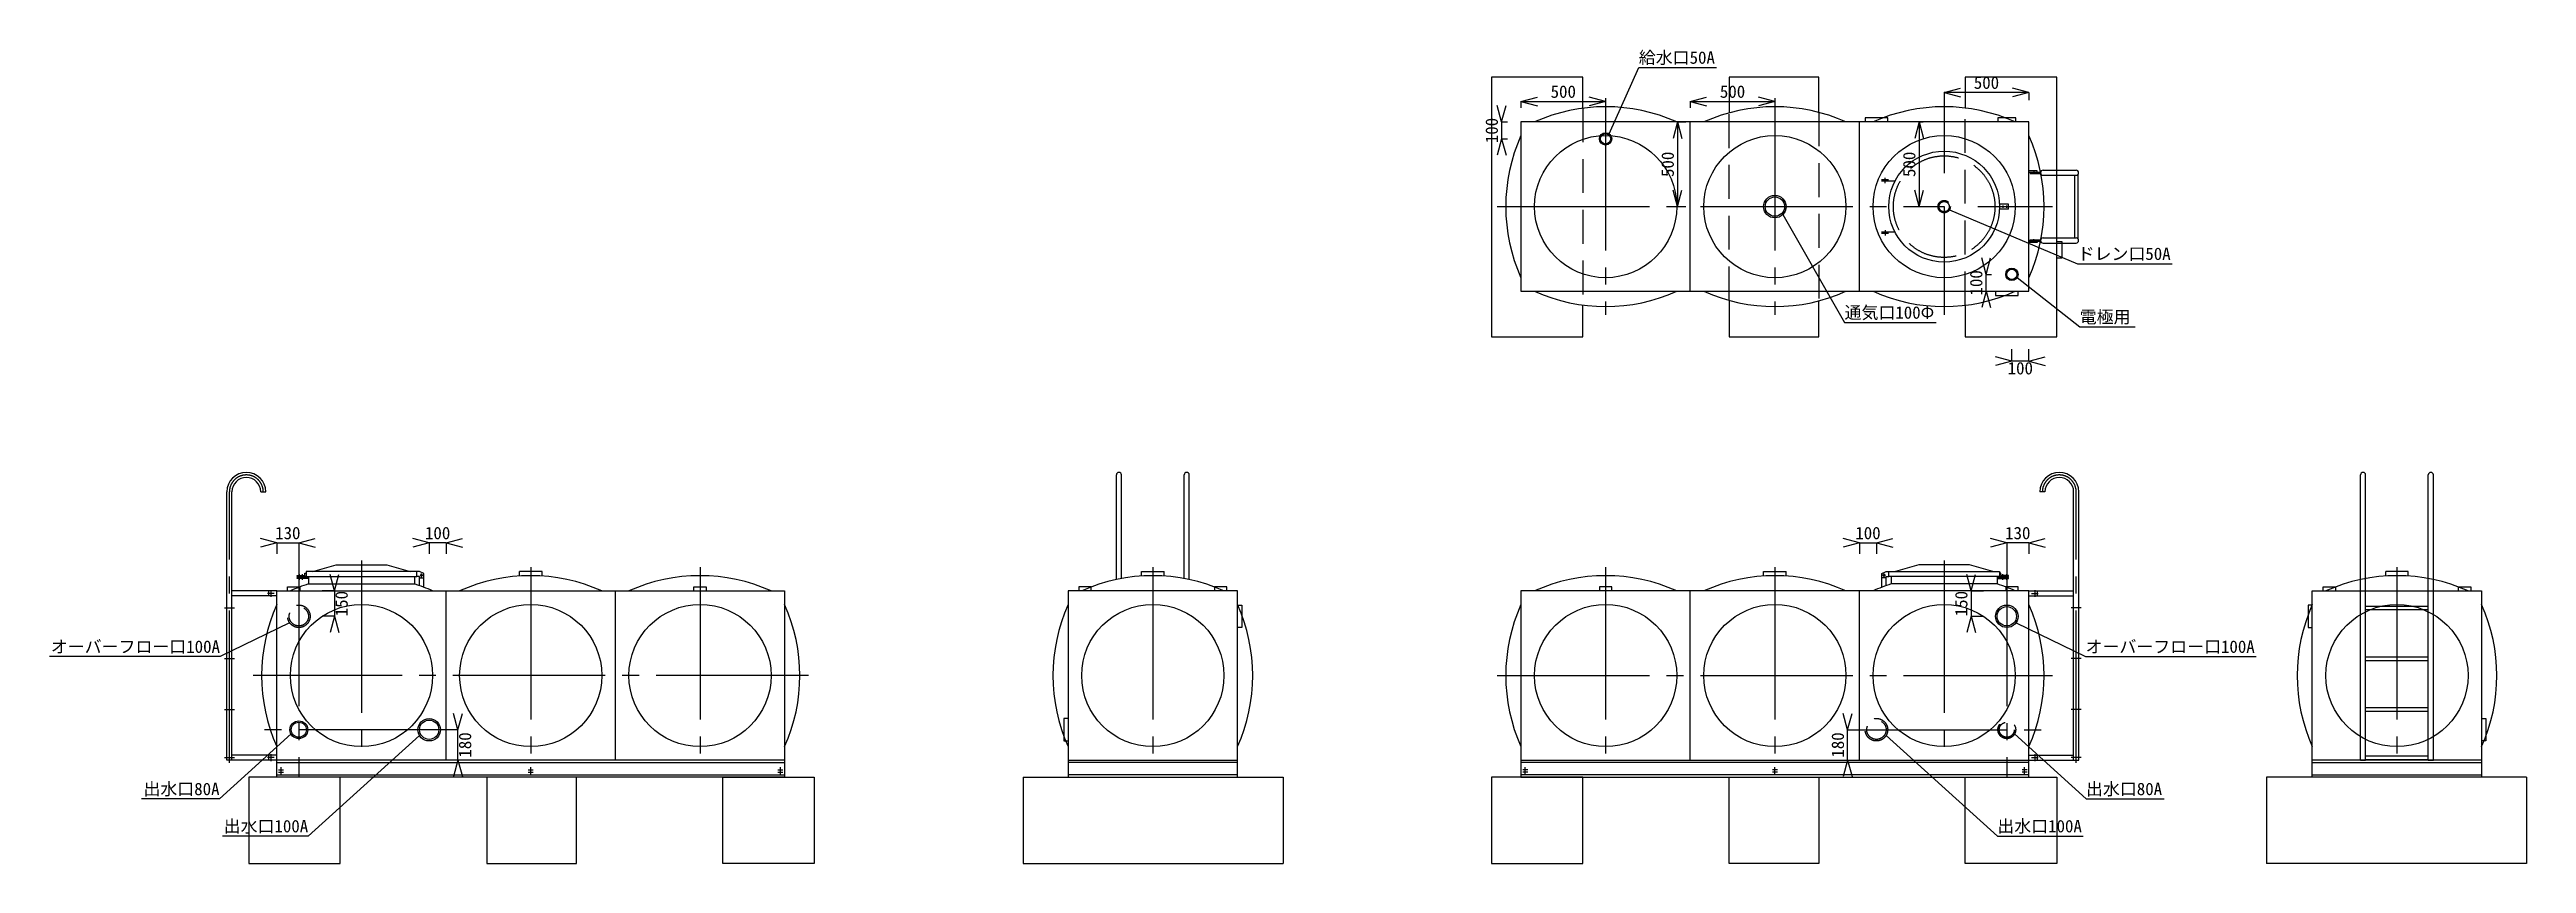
# Model space of a CAD drawing. Units: millimetres at full size, sheet at 1:100. Extents: x -8000 to 6633, y 2807 to 7615.
import ezdxf
from ezdxf.enums import TextEntityAlignment as Align

# ---------------------------------------------------------------- set-up
doc = ezdxf.new("R2010")
doc.units = ezdxf.units.MM
doc.header["$LTSCALE"] = 100
for name, pattern in [('CHAIN2', [12, 9, -1, 1, -1]), ('DASHED2', [3, 2, -1]), ('DASHED3', [4, 3, -1])]:
    doc.linetypes.add(name, pattern=pattern)
for name, color, linetype in [('0-1_基礎', 7, 'Continuous'), ('0-2_高架水槽', 4, 'Continuous'), ('0-3_口', 4, 'Continuous'), ('0-4_引出線', 7, 'Continuous')]:
    doc.layers.add(name, color=color, linetype=linetype)
doc.styles.add('ＭＳ ゴシック', font='')
doc.styles.get('ＭＳ ゴシック').set_extended_font_data('MS Gothic')

msp = doc.modelspace()

# ---------------------------------------------------------------- linework, layer by layer
at = {"layer": '0-1_基礎'}
for p, q in [((1058.2, 7451.6), (518.2, 7451.6)), ((1058.2, 7267.7), (1058.2, 7451.6)), ((2453.2, 7451.6), (1923.2, 7451.6)), ((1923.2, 7451.6), (1923.2, 7240.4)), ((2453.2, 7243.1), (2453.2, 7451.6)), ((3318.2, 7451.6), (3318.2, 7268.9)), ((1058.2, 5916.6), (1058.2, 6105.5)), ((1923.2, 6132.8), (1923.2, 5916.6)), ((2453.2, 5916.6), (2453.2, 6130.1)), ((3318.2, 6104.2), (3318.2, 5916.6)), ((1923.2, 5916.6), (2453.2, 5916.6)), ((-2246.8, 3316.6), (-711.8, 3316.6)), ((6633.2, 3316.6), (5098.2, 3316.6))]:
    msp.add_line(p, q, dxfattribs=at)
for points in [[(518.2, 7451.6), (518.2, 5916.6), (1058.2, 5916.6)], [(3318.2, 5916.6), (3858.2, 5916.6), (3858.2, 7451.6), (3318.2, 7451.6)]]:
    msp.add_lwpolyline(points, dxfattribs=at)
for points in [[(-6281.8, 3316.6), (-6821.8, 3316.6), (-6821.8, 2806.6), (-6281.8, 2806.6)], [(-4886.8, 3316.6), (-5416.8, 3316.6), (-5416.8, 2806.6), (-4886.8, 2806.6)], [(-4021.8, 3316.6), (-3481.8, 3316.6), (-3481.8, 2806.6), (-4021.8, 2806.6)], [(1058.2, 3316.6), (518.2, 3316.6), (518.2, 2806.6), (1058.2, 2806.6)], [(1923.2, 3316.6), (2453.2, 3316.6), (2453.2, 2806.6), (1923.2, 2806.6)], [(3318.2, 3316.6), (3858.2, 3316.6), (3858.2, 2806.6), (3318.2, 2806.6)]]:
    msp.add_lwpolyline(points, close=True, dxfattribs=at)
at = {"layer": '0-2_高架水槽', "color": 3, "linetype": 'CHAIN2'}
for p, q in [((1193.2, 7326.6), (1193.2, 6046.6)), ((2193.2, 7326.6), (2193.2, 6046.6)), ((3193.2, 7326.6), (3193.2, 6884.6)), ((3722.2, 6900.1), (3722.2, 6879.6)), ((2844.2, 6826), (2844.2, 6856.8)), ((553.2, 6686.6), (3193.2, 6686.6)), ((3193.2, 6686.6), (3193.2, 6046.6)), ((3391.2, 6686.6), (3833.2, 6686.6)), ((3533.1, 6686.6), (3548.3, 6686.6)), ((3540.7, 6694.2), (3540.7, 6679)), ((3553.1, 6686.6), (3568.3, 6686.6)), ((3560.7, 6694.2), (3560.7, 6679)), ((2844.2, 6547.2), (2844.2, 6516.3)), ((3722.2, 6473.1), (3722.2, 6493.6)), ((-6936.8, 3401.6), (-6936.8, 5001.6)), ((3973.2, 3401.6), (3973.2, 5001.6)), ((-6156.8, 4595.5), (-6156.8, 3416.6)), ((-5156.8, 4556.6), (-5156.8, 3416.6)), ((-4156.8, 4556.6), (-4156.8, 3416.6)), ((-1481.8, 4556.6), (-1481.8, 3416.6)), ((1193.2, 4556.6), (1193.2, 3416.6)), ((2193.2, 4556.6), (2193.2, 3416.6)), ((3193.2, 4595.5), (3193.2, 3416.6)), ((5868.2, 4556.6), (5868.2, 3416.6)), ((-6671.8, 4401.6), (-6711.8, 4401.6)), ((-6691.8, 4421.6), (-6691.8, 4381.6)), ((-6524.3, 4515.6), (-6524.3, 4482.6)), ((-6504.3, 4482.6), (-6504.3, 4515.6)), ((3540.7, 4482.6), (3540.7, 4515.6)), ((3560.7, 4515.6), (3560.7, 4482.6)), ((3708.2, 4401.6), (3748.2, 4401.6)), ((3728.2, 4421.6), (3728.2, 4381.6)), ((-6966.8, 4316.6), (-6906.8, 4316.6)), ((4003.2, 4316.6), (3943.2, 4316.6)), ((-6966.8, 4016.6), (-6906.8, 4016.6)), ((4003.2, 4016.6), (3943.2, 4016.6)), ((-3516.8, 3916.6), (-6796.8, 3916.6)), ((553.2, 3916.6), (3833.2, 3916.6)), ((-6966.8, 3716.6), (-6906.8, 3716.6)), ((4003.2, 3716.6), (3943.2, 3716.6)), ((-6966.8, 3431.6), (-6906.8, 3431.6)), ((-6671.8, 3431.6), (-6711.8, 3431.6)), ((-6691.8, 3451.6), (-6691.8, 3411.6)), ((3708.2, 3431.6), (3748.2, 3431.6)), ((3728.2, 3451.6), (3728.2, 3411.6)), ((4003.2, 3431.6), (3943.2, 3431.6))]:
    msp.add_line(p, q, dxfattribs=at)
at = {"layer": '0-2_高架水槽', "color": 7, "linetype": 'DASHED2'}
for p, q in [((1058.2, 7267.7), (1058.2, 6105.5)), ((1923.2, 6132.8), (1923.2, 7240.4)), ((2453.2, 7243.1), (2453.2, 6130.1)), ((3318.2, 6104.2), (3318.2, 7268.9))]:
    msp.add_line(p, q, dxfattribs=at)
at = {"layer": '0-2_高架水槽', "color": 5}
for p, q in [((1693.2, 6186.6), (1693.2, 7186.6)), ((2693.2, 6186.6), (2693.2, 7186.6)), ((-5829.3, 4531.6), (-6484.3, 4531.6)), ((-6484.3, 4531.6), (-6484.3, 4501.6)), ((-6484.3, 4501.6), (-5829.3, 4501.6)), ((-6469.3, 4501.6), (-6469.3, 4457.8)), ((-6469.3, 4457.8), (-5844.3, 4457.8)), ((-5844.3, 4501.6), (-5844.3, 4457.8)), ((-5829.3, 4501.6), (-5829.3, 4531.6)), ((-5656.8, 3416.6), (-5656.8, 4416.6)), ((-4656.8, 3416.6), (-4656.8, 4416.6)), ((-1981.8, 4416.6), (-1981.8, 3316.6)), ((-981.8, 4416.6), (-1981.8, 4416.6)), ((1693.2, 3416.6), (1693.2, 4416.6)), ((2693.2, 3416.6), (2693.2, 4416.6)), ((2865.7, 4531.6), (3520.7, 4531.6)), ((2865.7, 4501.6), (2865.7, 4531.6)), ((3520.7, 4501.6), (2865.7, 4501.6)), ((2880.7, 4501.6), (2880.7, 4457.8)), ((3505.7, 4457.8), (2880.7, 4457.8)), ((3505.7, 4501.6), (3505.7, 4457.8)), ((3520.7, 4531.6), (3520.7, 4501.6)), ((5368.2, 4416.6), (6368.2, 4416.6)), ((6368.2, 4416.6), (6368.2, 3316.6)), ((-3656.8, 3416.6), (-6656.8, 3416.6)), ((-1981.8, 3416.6), (-981.8, 3416.6)), ((693.2, 3416.6), (3693.2, 3416.6)), ((6368.2, 3416.6), (5368.2, 3416.6)), ((-3656.8, 3316.6), (-6656.8, 3316.6)), ((693.2, 3316.6), (3693.2, 3316.6))]:
    msp.add_line(p, q, dxfattribs=at)
at = {"layer": '0-2_高架水槽'}
for p, q in [((3742.2, 6898.6), (3693.2, 6898.6)), ((3693.2, 6890.6), (3762.8, 6890.6)), ((3702.2, 6890.6), (3702.2, 6882.6)), ((3702.2, 6882.6), (3762.8, 6882.6)), ((3742.2, 6890.6), (3742.2, 6898.6)), ((3777.2, 6901.6), (3972.2, 6901.6)), ((2863.7, 6845.4), (2823.6, 6845.4)), ((2902.1, 6836.6), (2823.6, 6836.6)), ((3777.2, 6871.6), (3972.2, 6871.6)), ((3962.2, 6871.6), (3962.2, 6501.6)), ((3983.2, 6876.4), (3983.2, 6496.8)), ((3572.7, 6701.6), (3520.4, 6701.6)), ((3572.7, 6671.6), (3520.4, 6671.6)), ((3572.7, 6671.6), (3572.7, 6701.6)), ((2902.1, 6536.6), (2823.6, 6536.6)), ((2863.7, 6527.7), (2823.6, 6527.7)), ((3693.2, 6482.6), (3762.8, 6482.6)), ((3742.2, 6474.6), (3693.2, 6474.6)), ((3702.2, 6490.6), (3762.8, 6490.6)), ((3702.2, 6482.6), (3702.2, 6490.6)), ((3742.2, 6482.6), (3742.2, 6474.6)), ((3777.2, 6501.6), (3972.2, 6501.6)), ((3777.2, 6471.6), (3972.2, 6471.6)), ((-6951.8, 3416.6), (-6951.8, 5001.6)), ((-6921.8, 3416.6), (-6921.8, 5001.6)), ((-6751.8, 5001.6), (-6721.8, 5001.6)), ((-1696.8, 4483.8), (-1696.8, 5101.6)), ((-1666.8, 4489.7), (-1666.8, 5101.6)), ((-1296.8, 4489.7), (-1296.8, 5101.6)), ((-1266.8, 4483.8), (-1266.8, 5101.6)), ((3788.2, 5001.6), (3758.2, 5001.6)), ((3958.2, 3416.6), (3958.2, 5001.6)), ((3988.2, 3416.6), (3988.2, 5001.6)), ((5653.2, 3416.6), (5653.2, 5101.6)), ((5683.2, 3416.6), (5683.2, 5101.6)), ((6053.2, 3416.6), (6053.2, 5101.6)), ((6083.2, 3416.6), (6083.2, 5101.6)), ((-6656.8, 4416.6), (-6921.8, 4416.6)), ((-6706.8, 4416.6), (-6706.8, 4386.6)), ((-5814.3, 4531.6), (-5829.3, 4531.6)), ((-5814.3, 4501.6), (-5829.3, 4501.6)), ((-5789.3, 4519.1), (-5814.3, 4531.6)), ((-5814.3, 4447.7), (-5814.3, 4501.6)), ((-5814.3, 4493.6), (-5789.3, 4493.6)), ((-5811, 4509.1), (-5792.9, 4509.1)), ((-5801.8, 4498.7), (-5801.8, 4519.2)), ((-5789.3, 4438.4), (-5789.3, 4519.1)), ((2825.7, 4519.1), (2850.7, 4531.6)), ((2825.7, 4438.4), (2825.7, 4519.1)), ((2850.7, 4493.6), (2825.7, 4493.6)), ((2847.4, 4509.1), (2829.3, 4509.1)), ((2838.2, 4498.7), (2838.2, 4519.2)), ((2850.7, 4531.6), (2865.7, 4531.6)), ((2850.7, 4501.6), (2865.7, 4501.6)), ((2850.7, 4447.7), (2850.7, 4501.6)), ((3693.2, 4416.6), (3958.2, 4416.6)), ((3743.2, 4416.6), (3743.2, 4386.6)), ((-6656.8, 4386.6), (-6921.8, 4386.6)), ((3693.2, 4386.6), (3958.2, 4386.6)), ((5683.2, 4327.1), (6053.2, 4327.1)), ((5683.2, 4306.1), (6053.2, 4306.1)), ((5683.2, 4027.1), (6053.2, 4027.1)), ((5683.2, 4006.1), (6053.2, 4006.1)), ((5683.2, 3727.1), (6053.2, 3727.1)), ((5683.2, 3706.1), (6053.2, 3706.1)), ((-6656.8, 3416.6), (-6951.8, 3416.6)), ((-6656.8, 3446.6), (-6921.8, 3446.6)), ((-6706.8, 3446.6), (-6706.8, 3416.6)), ((-6656.8, 3402.6), (-3656.8, 3402.6)), ((-6631.8, 3330.6), (-6631.8, 3375.6)), ((-5156.8, 3330.6), (-5156.8, 3375.6)), ((-3681.8, 3330.6), (-3681.8, 3375.6)), ((-981.8, 3402.6), (-1981.8, 3402.6)), ((3693.2, 3402.6), (693.2, 3402.6)), ((718.2, 3330.6), (718.2, 3375.6)), ((2193.2, 3330.6), (2193.2, 3375.6)), ((3668.2, 3330.6), (3668.2, 3375.6)), ((3693.2, 3446.6), (3958.2, 3446.6)), ((3693.2, 3416.6), (3988.2, 3416.6)), ((3743.2, 3446.6), (3743.2, 3416.6)), ((5368.2, 3402.6), (6368.2, 3402.6)), ((5653.2, 3416.6), (5683.2, 3416.6)), ((5683.2, 3442.1), (6053.2, 3442.1)), ((5683.2, 3421.1), (6053.2, 3421.1)), ((6053.2, 3416.6), (6083.2, 3416.6)), ((-6656.8, 3330.6), (-3656.8, 3330.6)), ((-6646.8, 3360.6), (-6616.8, 3360.6)), ((-6646.8, 3345.6), (-6616.8, 3345.6)), ((-5171.8, 3360.6), (-5141.8, 3360.6)), ((-5171.8, 3345.6), (-5141.8, 3345.6)), ((-3696.8, 3360.6), (-3666.8, 3360.6)), ((-3696.8, 3345.6), (-3666.8, 3345.6)), ((-981.8, 3330.6), (-1981.8, 3330.6)), ((3693.2, 3330.6), (693.2, 3330.6)), ((733.2, 3360.6), (703.2, 3360.6)), ((733.2, 3345.6), (703.2, 3345.6)), ((2208.2, 3360.6), (2178.2, 3360.6)), ((2208.2, 3345.6), (2178.2, 3345.6)), ((3683.2, 3360.6), (3653.2, 3360.6)), ((3683.2, 3345.6), (3653.2, 3345.6)), ((5368.2, 3330.6), (6368.2, 3330.6))]:
    msp.add_line(p, q, dxfattribs=at)
at = {"layer": '0-2_高架水槽', "color": 5}
msp.add_lwpolyline([(3693.2, 6186.6), (3693.2, 7186.6), (693.2, 7186.6), (693.2, 6186.6)], close=True, dxfattribs=at)
at = {"layer": '0-2_高架水槽', "color": 7}
msp.add_lwpolyline([(3858.2, 6481.6), (3888.2, 6481.6), (3888.2, 6381.6), (3858.2, 6381.6)], dxfattribs=at)
at = {"layer": '0-2_高架水槽', "color": 5}
for points in [[(-6444.3, 4531.6), (-6306.8, 4571.6), (-6006.8, 4571.6), (-5869.3, 4531.6)], [(3480.7, 4531.6), (3343.2, 4571.6), (3043.2, 4571.6), (2905.7, 4531.6)], [(-6656.8, 3316.6), (-6656.8, 4416.6), (-3656.8, 4416.6), (-3656.8, 3316.6)], [(-1981.8, 3316.6), (-981.8, 3316.6), (-981.8, 4416.6)], [(3693.2, 3316.6), (3693.2, 4416.6), (693.2, 4416.6), (693.2, 3316.6)], [(6368.2, 3316.6), (5368.2, 3316.6), (5368.2, 4416.6)]]:
    msp.add_lwpolyline(points, dxfattribs=at)
at = {"layer": '0-2_高架水槽'}
for points in [[(-6484.3, 4501.6), (-6536.3, 4501.6), (-6536.3, 4508.6), (-6491.3, 4508.6), (-6491.3, 4521.6), (-6484.3, 4521.6)], [(3520.7, 4501.6), (3572.7, 4501.6), (3572.7, 4508.6), (3527.7, 4508.6), (3527.7, 4521.6), (3520.7, 4521.6)]]:
    msp.add_lwpolyline(points, close=True, dxfattribs=at)
for points in [[(-6469.3, 4489.6), (-6536.3, 4489.6), (-6536.3, 4496.6), (-6469.3, 4496.6)], [(3505.7, 4489.6), (3572.7, 4489.6), (3572.7, 4496.6), (3505.7, 4496.6)]]:
    msp.add_lwpolyline(points, dxfattribs=at)
at = {"layer": '0-2_高架水槽', "color": 5}
for centre, radius in [((1193.2, 6686.6), 420), ((1193.2, 6686.6), 420), ((2193.2, 6686.6), 420), ((3193.2, 6686.6), 420), ((3193.2, 6686.6), 327.5), ((-6156.8, 3916.6), 420), ((-5156.8, 3916.6), 420), ((-4156.8, 3916.6), 420), ((-1481.8, 3916.6), 420), ((1193.2, 3916.6), 420), ((2193.2, 3916.6), 420), ((3193.2, 3916.6), 420), ((5868.2, 3916.6), 420)]:
    msp.add_circle(centre, radius, dxfattribs=at)
at = {"layer": '0-2_高架水槽', "color": 3, "linetype": 'DASHED3'}
msp.add_circle((3193.2, 6686.6), 300, dxfattribs=at)
at = {"layer": '0-2_高架水槽'}
for centre in [(-5801.8, 4509.1), (2838.2, 4509.1)]:
    msp.add_circle(centre, 5, dxfattribs=at)
at = {"layer": '0-2_高架水槽', "color": 5}
for centre, start, end in [((1193.2, 6251.6), 65.81, 114.19), ((2193.2, 6251.6), 65.81, 114.19), ((3193.2, 6251.6), 65.81, 114.19), ((1628.2, 6686.6), 155.81, 204.19), ((2758.2, 6686.6), 335.81, 24.19), ((1193.2, 7121.6), 245.81, 294.19), ((2193.2, 7121.6), 245.81, 294.19), ((3193.2, 7121.6), 245.81, 294.19), ((-6156.8, 3481.6), 107.751, 114.19), ((-6156.8, 3481.6), 65.81, 72.249), ((-5156.8, 3481.6), 65.81, 114.19), ((-4156.8, 3481.6), 65.81, 114.19), ((-1481.8, 3481.6), 65.81, 114.19), ((1193.2, 3481.6), 65.81, 114.19), ((2193.2, 3481.6), 65.81, 114.19), ((3193.2, 3481.6), 107.751, 114.19), ((3193.2, 3481.6), 65.81, 72.249), ((5868.2, 3481.6), 65.81, 114.19), ((-5721.8, 3916.6), 155.81, 204.19), ((-4591.8, 3916.6), 335.81, 24.19), ((-1046.8, 3916.6), 155.81, 204.19), ((-1916.8, 3916.6), 335.81, 24.19), ((1628.2, 3916.6), 155.81, 204.19), ((2758.2, 3916.6), 335.81, 24.19), ((6303.2, 3916.6), 155.81, 204.19), ((5433.2, 3916.6), 335.81, 24.19)]:
    msp.add_arc(centre, 1025, start, end, dxfattribs=at)
at = {"layer": '0-2_高架水槽'}
for centre, radius, start, end in [((3777.2, 6886.6), 15, 90, 270), ((3972.2, 6886.6), 15, 270, 90), ((3777.2, 6486.6), 15, 90, 270), ((3972.2, 6486.6), 15, 270, 90), ((-6836.8, 5001.6), 115, 0, 180), ((-6836.8, 5001.6), 85, 0, 180), ((-1681.8, 5101.6), 15, 360, 180), ((-1281.8, 5101.6), 15, 360, 180), ((3873.2, 5001.6), 115, 360, 180), ((3873.2, 5001.6), 85, 360, 180), ((5668.2, 5101.6), 15, 0, 180), ((6068.2, 5101.6), 15, 0, 180)]:
    msp.add_arc(centre, radius, start, end, dxfattribs=at)
at = {"layer": '0-2_高架水槽', "color": 3, "linetype": 'CHAIN2'}
for centre, start in [((-6836.8, 5001.6), 0), ((3873.2, 5001.6), 360)]:
    msp.add_arc(centre, 100, start, 180, dxfattribs=at)
at = {"layer": '0-3_口'}
for p, q in [((693.2, 7307.4), (789.8, 7333.3)), ((1193.2, 7307.4), (1096.6, 7333.3)), ((1693.2, 7307.4), (1789.8, 7333.3)), ((2193.2, 7307.4), (2096.6, 7333.3)), ((3193.2, 7360.4), (3289.8, 7386.3)), ((3693.2, 7360.4), (3193.2, 7360.4)), ((3193.2, 7360.4), (3289.8, 7334.6)), ((3193.2, 7360.4), (3193.2, 7316.1)), ((3693.2, 7360.4), (3596.6, 7386.3)), ((3693.2, 7360.4), (3596.6, 7334.6)), ((3693.2, 7360.4), (3693.2, 7316.1)), ((578.8, 7186.6), (553, 7283.2)), ((578.8, 7186.6), (604.7, 7283.2)), ((578.8, 7186.6), (578.8, 7086.6)), ((578.8, 7186.6), (613.9, 7186.6)), ((693.2, 7307.4), (1193.2, 7307.4)), ((693.2, 7307.4), (789.8, 7281.6)), ((693.2, 7307.4), (693.2, 7270.5)), ((1193.2, 7307.4), (1096.6, 7281.6)), ((1193.2, 7307.4), (1193.2, 7270.5)), ((1618.3, 7186.6), (1592.4, 7090)), ((1618.3, 7186.6), (1618.3, 6686.6)), ((1618.3, 7186.6), (1644.2, 7090)), ((1618.3, 7186.6), (1666.3, 7186.6)), ((1693.2, 7307.4), (2193.2, 7307.4)), ((1693.2, 7307.4), (1789.8, 7281.6)), ((1693.2, 7307.4), (1693.2, 7270.5)), ((2193.2, 7307.4), (2096.6, 7281.6)), ((2193.2, 7307.4), (2193.2, 7270.5)), ((3045.3, 7186.6), (3019.4, 7090)), ((3045.3, 7186.6), (3045.3, 6686.6)), ((3045.3, 7186.6), (3071.2, 7090)), ((3045.3, 7186.6), (3069.9, 7186.6)), ((578.8, 7086.6), (553, 6990)), ((578.8, 7086.6), (604.7, 6990)), ((578.8, 7086.6), (613.9, 7086.6)), ((1618.3, 6686.6), (1592.4, 6783.2)), ((1618.3, 6686.6), (1644.2, 6783.2)), ((3045.3, 6686.6), (3019.4, 6783.2)), ((3045.3, 6686.6), (3071.2, 6783.2)), ((1618.3, 6686.6), (1666.3, 6686.6)), ((3045.3, 6686.6), (3069.9, 6686.6)), ((3440.8, 6286.6), (3414.9, 6383.2)), ((3440.8, 6286.6), (3466.7, 6383.2)), ((3440.8, 6186.6), (3414.9, 6090)), ((3440.8, 6186.6), (3440.8, 6286.6)), ((3440.8, 6286.6), (3472.2, 6286.6)), ((3440.8, 6186.6), (3466.7, 6090)), ((3440.8, 6186.6), (3472.2, 6186.6)), ((3593.2, 5773.5), (3496.6, 5799.4)), ((3593.2, 5773.5), (3496.6, 5747.6)), ((3593.2, 5773.5), (3593.2, 5845.4)), ((3693.2, 5773.5), (3593.2, 5773.5)), ((3693.2, 5773.5), (3693.2, 5845.4)), ((3693.2, 5773.5), (3789.8, 5799.4)), ((3693.2, 5773.5), (3789.8, 5747.6)), ((-6656.8, 4699.9), (-6753.4, 4725.8)), ((-6656.8, 4699.9), (-6753.4, 4674.1)), ((-6656.8, 4699.9), (-6526.8, 4699.9)), ((-6656.8, 4699.9), (-6656.8, 4635.3)), ((-6526.8, 4699.9), (-6430.2, 4725.8)), ((-6526.8, 4699.9), (-6430.2, 4674.1)), ((-6526.8, 4699.9), (-6526.8, 4635.3)), ((-5756.8, 4699.9), (-5853.4, 4725.8)), ((-5756.8, 4699.9), (-5853.4, 4674.1)), ((-5656.8, 4699.9), (-5756.8, 4699.9)), ((-5756.8, 4699.9), (-5756.8, 4635.3)), ((-5656.8, 4699.9), (-5560.2, 4725.8)), ((-5656.8, 4699.9), (-5560.2, 4674.1)), ((-5656.8, 4699.9), (-5656.8, 4635.3)), ((2693.2, 4699.9), (2596.6, 4725.8)), ((2693.2, 4699.9), (2596.6, 4674.1)), ((2693.2, 4699.9), (2793.2, 4699.9)), ((2693.2, 4699.9), (2693.2, 4635.3)), ((2793.2, 4699.9), (2889.8, 4725.8)), ((2793.2, 4699.9), (2889.8, 4674.1)), ((2793.2, 4699.9), (2793.2, 4635.3)), ((3563.2, 4699.9), (3466.6, 4725.8)), ((3563.2, 4699.9), (3466.6, 4674.1)), ((3693.2, 4699.9), (3563.2, 4699.9)), ((3563.2, 4699.9), (3563.2, 4635.3)), ((3693.2, 4699.9), (3789.8, 4725.8)), ((3693.2, 4699.9), (3789.8, 4674.1)), ((3693.2, 4699.9), (3693.2, 4635.3)), ((-6316.2, 4416.6), (-6388.2, 4416.6)), ((-6316.2, 4416.6), (-6342.1, 4513.2)), ((-6316.2, 4416.6), (-6290.3, 4513.2)), ((-6316.2, 4416.6), (-6316.2, 4266.6)), ((3352.7, 4416.6), (3326.8, 4513.2)), ((3352.7, 4416.6), (3378.5, 4513.2)), ((3352.7, 4416.6), (3352.7, 4266.6)), ((3352.7, 4416.6), (3424.6, 4416.6)), ((-6316.2, 4266.6), (-6388.2, 4266.6)), ((-6316.2, 4266.6), (-6342.1, 4170)), ((-6316.2, 4266.6), (-6290.3, 4170)), ((3352.7, 4266.6), (3326.8, 4170)), ((3352.7, 4266.6), (3378.5, 4170)), ((3352.7, 4266.6), (3424.6, 4266.6)), ((-5586.6, 3596.6), (-5612.5, 3693.2)), ((-5586.6, 3596.6), (-5560.8, 3693.2)), ((2623.1, 3596.6), (2597.2, 3693.2)), ((2623.1, 3596.6), (2649, 3693.2)), ((-5586.6, 3596.6), (-5629.1, 3596.6)), ((-5586.6, 3416.6), (-5586.6, 3596.6)), ((2623.1, 3416.6), (2623.1, 3596.6)), ((2623.1, 3596.6), (2665.5, 3596.6)), ((-5586.6, 3416.6), (-5629.1, 3416.6)), ((-5586.6, 3416.6), (-5612.5, 3320)), ((-5586.6, 3416.6), (-5560.8, 3320)), ((2623.1, 3416.6), (2597.2, 3320)), ((2623.1, 3416.6), (2649, 3320)), ((2623.1, 3416.6), (2665.5, 3416.6))]:
    msp.add_line(p, q, dxfattribs=at)
at = {"layer": '0-3_口', "color": 7}
for p, q in [((3224.1, 6667.2), (3981.6, 6349.6)), ((3981.6, 6349.6), (4540.2, 6349.6)), ((-6593.3, 4441.6), (-6520.3, 4441.6)), ((-6593.3, 4416.6), (-6593.3, 4441.6)), ((-6520.3, 4441.6), (-6520.3, 4416.6)), ((-5223.3, 4504.4), (-5223.3, 4531.6)), ((-1415.3, 4504.4), (-1415.3, 4531.6)), ((-1045.3, 4441.6), (-1118.3, 4441.6)), ((-1118.3, 4441.6), (-1118.3, 4416.6)), ((-1045.3, 4416.6), (-1045.3, 4441.6)), ((2259.7, 4504.4), (2259.7, 4531.6)), ((3629.7, 4441.6), (3556.7, 4441.6)), ((3556.7, 4441.6), (3556.7, 4416.6)), ((3629.7, 4416.6), (3629.7, 4441.6)), ((5431.7, 4441.6), (5504.7, 4441.6)), ((5431.7, 4416.6), (5431.7, 4441.6)), ((5504.7, 4441.6), (5504.7, 4416.6)), ((5801.7, 4504.4), (5801.7, 4531.6)), ((-6581.3, 4228.5), (-6992, 4028.7)), ((3617.8, 4228.5), (4028.5, 4028.7)), ((-6992, 4028.7), (-7999.6, 4028.7)), ((4028.5, 4028.7), (5036, 4028.7)), ((-5813.4, 3561.8), (-6470.9, 2968.4)), ((2849.9, 3561.8), (3507.3, 2968.4)), ((-711.8, 3316.6), (-711.8, 2806.6)), ((5098.2, 3316.6), (5098.2, 2806.6)), ((-6470.9, 2968.4), (-6978.3, 2968.4)), ((3507.3, 2968.4), (4014.7, 2968.4))]:
    msp.add_line(p, q, dxfattribs=at)
at = {"layer": '0-3_口', "color": 7, "linetype": 'CHAIN2'}
for p, q in [((-6526.8, 4635.3), (-6526.8, 3315)), ((3563.2, 4635.3), (3563.2, 3315)), ((-5629.1, 3596.6), (-6765.8, 3596.6)), ((2665.5, 3596.6), (3802.2, 3596.6))]:
    msp.add_line(p, q, dxfattribs=at)
at = {"layer": '0-3_口', "color": 7}
for points in [[(2859.7, 7186.6), (2859.7, 7211.6), (2726.7, 7211.6), (2726.7, 7186.6)], [(3615.7, 7186.6), (3615.7, 7211.6), (3510.7, 7211.6), (3510.7, 7186.6)], [(3496.7, 6186.6), (3496.7, 6161.6), (3629.7, 6161.6), (3629.7, 6186.6)], [(-5090.3, 4504.4), (-5090.3, 4531.6), (-5223.3, 4531.6)], [(-4193.3, 4416.6), (-4193.3, 4441.6), (-4120.3, 4441.6), (-4120.3, 4416.6)], [(-1845.3, 4416.6), (-1845.3, 4441.6), (-1918.3, 4441.6), (-1918.3, 4416.6)], [(-1548.3, 4504.4), (-1548.3, 4531.6), (-1415.3, 4531.6)], [(1229.7, 4416.6), (1229.7, 4441.6), (1156.7, 4441.6), (1156.7, 4416.6)], [(2126.7, 4504.4), (2126.7, 4531.6), (2259.7, 4531.6)], [(5934.7, 4504.4), (5934.7, 4531.6), (5801.7, 4531.6)], [(6231.7, 4416.6), (6231.7, 4441.6), (6304.7, 4441.6), (6304.7, 4416.6)], [(-981.8, 4333.1), (-956.8, 4333.1), (-956.8, 4200.1), (-981.8, 4200.1)], [(5368.2, 4333.1), (5343.2, 4333.1), (5343.2, 4200.1), (5368.2, 4200.1)], [(-1981.8, 3663.1), (-2006.8, 3663.1), (-2006.8, 3530.1), (-1981.8, 3530.1)], [(6368.2, 3663.1), (6393.2, 3663.1), (6393.2, 3530.1), (6368.2, 3530.1)], [(-6573.1, 3571.8), (-6994.8, 3188.1), (-7456.7, 3188.1)], [(3609.5, 3571.8), (4031.2, 3188.1), (4493.1, 3188.1)], [(-2246.8, 3316.6), (-2246.8, 2806.6), (-711.8, 2806.6)], [(6633.2, 3316.6), (6633.2, 2806.6), (5098.2, 2806.6)]]:
    msp.add_lwpolyline(points, dxfattribs=at)
at = {"layer": '0-3_口', "color": 3}
for centre, radius in [((1193.2, 7086.6), 36.5), ((1193.2, 7086.6), 30.2), ((2193.2, 6686.6), 66.5), ((2193.2, 6686.6), 57.1), ((3593.2, 6286.6), 36.5), ((3593.2, 6286.6), 30.2), ((3563.2, 4266.6), 66.5), ((3563.2, 4266.6), 57.1), ((-5756.8, 3596.6), 66.5), ((-6526.8, 3596.6), 52.5), ((-6526.8, 3596.6), 44.5), ((-5756.8, 3596.6), 57.1)]:
    msp.add_circle(centre, radius, dxfattribs=at)
at = {"layer": '0-3_口', "color": 3, "linetype": 'DASHED2'}
for centre, radius in [((3193.2, 6686.6), 36.5), ((3193.2, 6686.6), 30.2), ((-6526.8, 4266.6), 66.5), ((-6526.8, 4266.6), 57.1), ((2793.2, 3596.6), 66.5), ((2793.2, 3596.6), 57.1), ((3563.2, 3596.6), 52.5), ((3563.2, 3596.6), 44.5)]:
    msp.add_circle(centre, radius, dxfattribs=at)
at = {"layer": '0-4_引出線'}
for p, q in [((2240.6, 6640), (2604.7, 6002.5)), ((3624.9, 6268.5), (3994, 5976.6)), ((2604.7, 6002.5), (3145.6, 6002.5)), ((3994, 5976.6), (4320.6, 5976.6))]:
    msp.add_line(p, q, dxfattribs=at)
msp.add_lwpolyline([(1214.2, 7116.4), (1389.3, 7508.6), (1848.8, 7508.6)], dxfattribs=at)

# ---------------------------------------------------------------- texts
at = {"layer": '0-3_口', "color": 7, "style": 'ＭＳ ゴシック'}
for s, p in [('500', (868.2, 7307.4)), ('500', (1868.2, 7307.4)), ('500', (3368.2, 7360.4)), ('ドレン口50A', (3981.6, 6349.6)), ('100', (3568.2, 5673.5)), ('130', (-6666.8, 4699.9)), ('100', (-5781.8, 4699.9)), ('100', (2668.2, 4699.9)), ('130', (3553.2, 4699.9)), ('オーバーフロー口100A', (-7992, 4028.7)), ('オーバーフロー口100A', (4028.5, 4028.7)), ('出水口80A', (-7444.8, 3188.1)), ('出水口80A', (4031.2, 3188.1)), ('出水口100A', (-6970.9, 2968.4)), ('出水口100A', (3507.3, 2968.4))]:
    msp.add_text(s, height=73.31, dxfattribs=at).set_placement(p, align=Align.BOTTOM_LEFT)
for s, p in [('100', (578.8, 7061.6)), ('500', (1618.3, 6861.6)), ('500', (3045.3, 6861.6)), ('100', (3440.8, 6161.6)), ('150', (-6216.2, 4266.6)), ('150', (3352.7, 4266.6)), ('180', (-5486.6, 3431.6)), ('180', (2623.1, 3431.6))]:
    msp.add_text(s, height=73.31, rotation=90, dxfattribs=at).set_placement(p, align=Align.BOTTOM_LEFT)
at = {"layer": '0-4_引出線', "style": 'ＭＳ ゴシック'}
for s, p in [('給水口50A', (1389.3, 7508.6)), ('通気口100Φ', (2604.7, 6002.5)), ('電極用', (3994, 5976.6))]:
    msp.add_text(s, height=73.31, dxfattribs=at).set_placement(p, align=Align.BOTTOM_LEFT)

doc.saveas('drawing.dxf')
